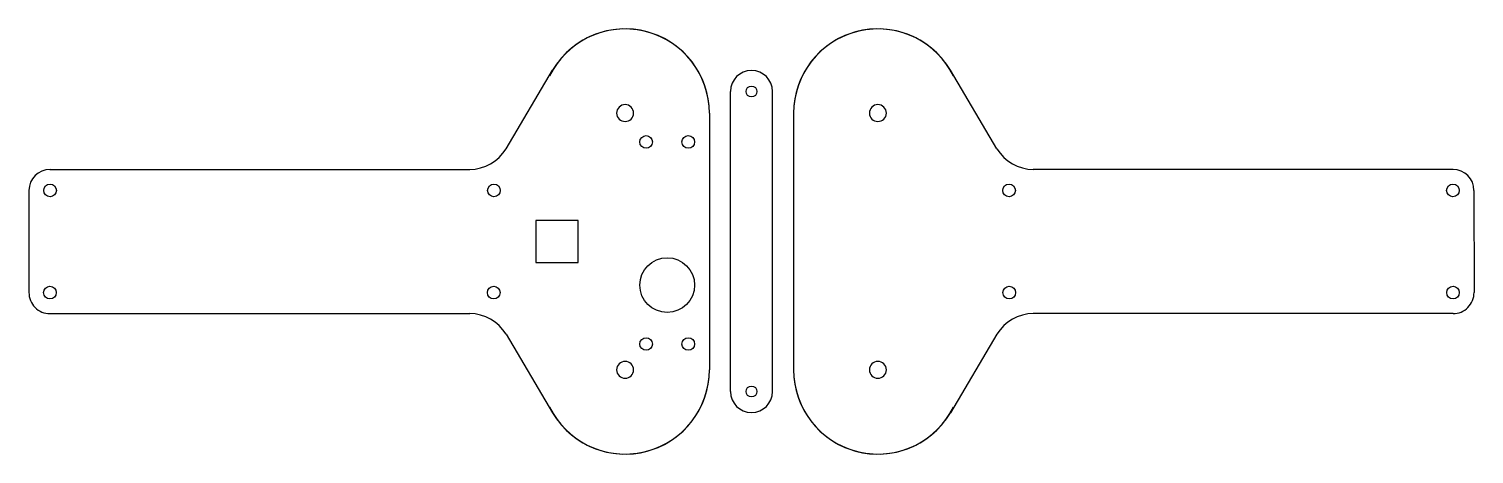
# Model space of a CAD drawing. Header units: millimetres. Extents: x 177 to 520, y 84 to 185.
import ezdxf

# ---------------------------------------------------------------- set-up
doc = ezdxf.new("R2010")
doc.units = ezdxf.units.MM
doc.layers.get('0').update_dxf_attribs({"true_color": 0xc2ced6})

msp = doc.modelspace()

# ---------------------------------------------------------------- linework, layer by layer
for p, q in [((290.48, 156.87, -1.11), (301.52, 175.52, -1.11)), ((406.98, 156.87, -1.11), (395.94, 175.52, -1.11)), ((343.73, 99.21, -1.11), (343.73, 170.47, -1.11)), ((353.73, 99.21, -1.11), (353.73, 170.47, -1.11)), ((338.73, 165.34, -1.11), (338.73, 104.34, -1.11)), ((358.73, 165.34, -1.11), (358.73, 104.34, -1.11)), ((182.25, 151.96, -1.11), (281.87, 151.96, -1.11)), ((515.21, 151.96, -1.11), (415.59, 151.96, -1.11)), ((177.27, 146.96, -1.11), (177.25, 122.71, -1.11)), ((520.19, 146.96, -1.11), (520.21, 122.71, -1.11)), ((182.25, 117.71, -1.11), (281.87, 117.71, -1.11)), ((515.21, 117.71, -1.11), (415.59, 117.71, -1.11)), ((290.48, 112.81, -1.11), (301.52, 94.15, -1.11)), ((406.98, 112.81, -1.11), (395.94, 94.15, -1.11))]:
    msp.add_line(p, q)
at = {"elevation": -1.11}
msp.add_lwpolyline([(297.59, 129.84), (307.59, 129.84), (307.59, 139.84), (297.59, 139.84)], close=True, dxfattribs=at)
for centre, radius in [((348.73, 170.47, -1.11), 1.3), ((323.73, 158.49, -1.11), 1.5), ((333.73, 158.49, -1.11), 1.5), ((182.27, 146.96, -1.11), 1.5), ((287.6, 146.96, -1.11), 1.5), ((409.87, 146.96, -1.11), 1.5), ((515.19, 146.96, -1.11), 1.5), ((328.73, 124.49, -1.11), 6.5), ((182.25, 122.71, -1.11), 1.5), ((287.57, 122.71, -1.11), 1.5), ((409.89, 122.71, -1.11), 1.5), ((515.21, 122.71, -1.11), 1.5), ((323.73, 110.49, -1.11), 1.5), ((333.73, 110.49, -1.11), 1.5), ((348.73, 99.21, -1.11), 1.3)]:
    msp.add_circle(centre, radius)
at = {"extrusion": (0, 0, -1)}
for centre in [(-318.73, 165.34, 1.11), (-378.73, 165.34, 1.11), (-318.73, 104.34, 1.11), (-378.73, 104.34, 1.11)]:
    msp.add_circle(centre, 2, dxfattribs=at)
for centre, radius, start, end in [((318.73, 165.34, -1.11), 20, 0, 153.6904), ((318.73, 165.34, -1.11), 20, 0, 149.3802), ((378.73, 165.34, -1.11), 20, 26.3096, 180), ((378.73, 165.34, -1.11), 20, 30.6198, 180), ((348.73, 170.47, -1.11), 5, 0, 180), ((281.87, 161.96, -1.11), 10, 270, 329.3802), ((415.59, 161.96, -1.11), 10, 210.6198, 270), ((182.27, 146.96, -1.11), 5, 90, 180), ((515.19, 146.96, -1.11), 5, 0, 90), ((182.25, 122.71, -1.11), 5, 179.8969, 270), ((515.21, 122.71, -1.11), 5, 270, 0.1031), ((281.87, 107.71, -1.11), 10, 30.6198, 90), ((415.59, 107.71, -1.11), 10, 90, 149.3802), ((318.73, 104.34, -1.11), 20, 206.3096, 0), ((318.73, 104.34, -1.11), 20, 210.6198, 0), ((378.73, 104.34, -1.11), 20, 180, 333.6904), ((378.73, 104.34, -1.11), 20, 180, 329.3802), ((348.73, 99.21, -1.11), 5, 180, 0)]:
    msp.add_arc(centre, radius, start, end)

doc.saveas('drawing.dxf')
